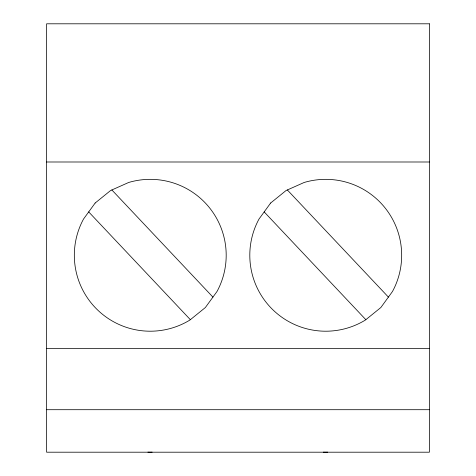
<?xml version="1.0" encoding="UTF-8"?>
<svg xmlns="http://www.w3.org/2000/svg" width="476" height="476" viewBox="0 0 476 476"><rect width="100%" height="100%" fill="white"/><g stroke="black" fill="none" stroke-linecap="round" stroke-linejoin="round"><path stroke-width="0.71" d="M46.624 161.995L429.376 161.995M46.624 348.557L429.376 348.557M46.624 409.705L429.376 409.705M287.349 189.954L388.41 297.101M264.186 211.909L365.836 319.682M111.866 189.954L212.927 297.101M88.703 211.909L190.358 319.682M152.147 452.14A38.003 38.003 0 0 1 147.911 452.14M327.631 452.14A38.003 38.003 0 0 1 323.388 452.14M95.164 203.014L83.52 219.049A75.94 75.94 0 0 0 189.948 320.015L205.352 307.538L217.002 291.496A75.94 75.94 0 0 0 128.681 182.469L110.569 190.537L95.164 203.014M270.648 203.014L258.998 219.049A75.94 75.94 0 0 0 365.431 320.015L380.836 307.538L392.48 291.496A75.94 75.94 0 0 0 304.164 182.469L286.052 190.537L270.648 203.014M429.376 23.8L46.624 23.8L46.624 452.2L429.376 452.2L429.376 23.8"/></g></svg>
